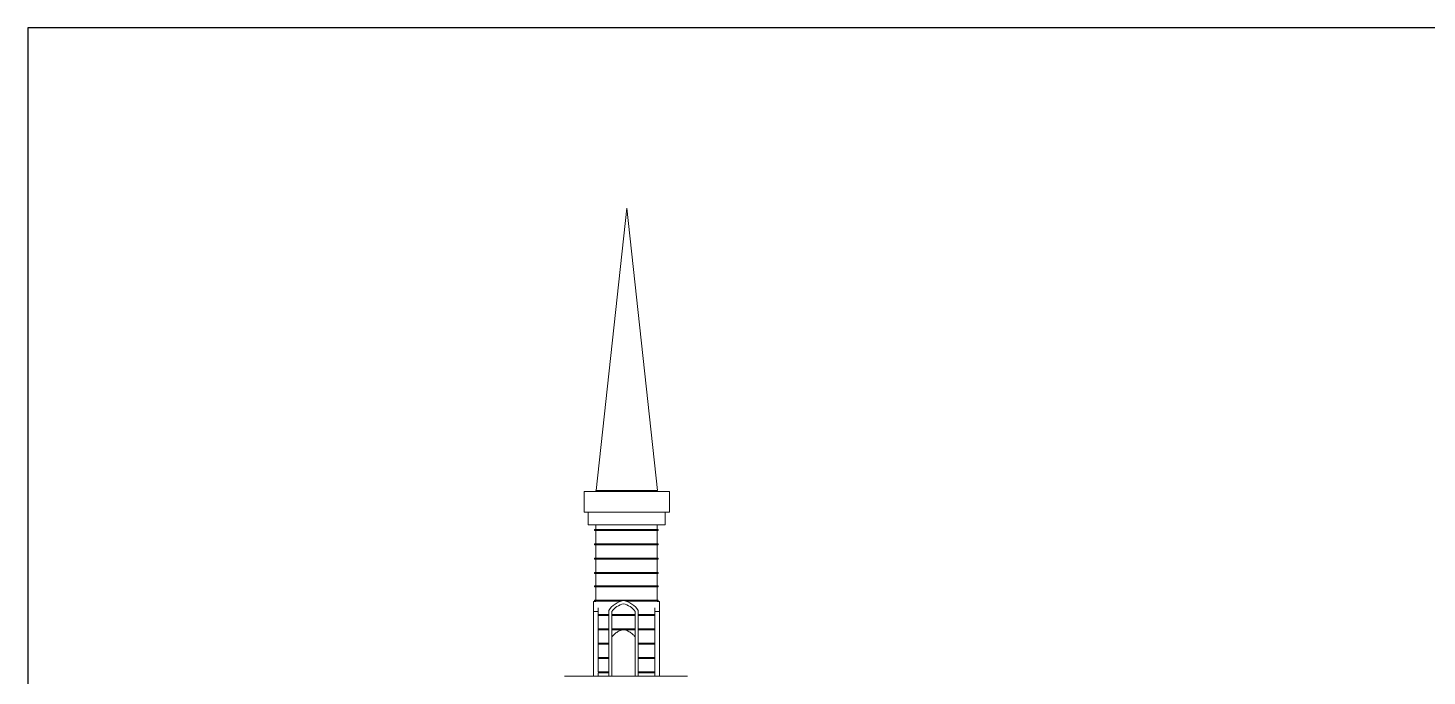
# Model space of a CAD drawing. Header units: inches. Extents: x -6210 to 141093, y -2740 to 21225.
# Drawn here: x 93138 to 94504, y 3985 to 4618 of the extents above; entities that cross this region are included whole.
import ezdxf

# ---------------------------------------------------------------- set-up
doc = ezdxf.new("R2010")
doc.units = ezdxf.units.IN
doc.header["$LTSCALE"] = 100
doc.header["$MEASUREMENT"] = 0
doc.layers.add('car area', color=53, linetype='Continuous')

msp = doc.modelspace()

# ---------------------------------------------------------------- linework, layer by layer
msp.add_lwpolyline([(93137.58696, 3021.14459), (95267.05657, 3021.14459), (95267.05657, 4618.24679), (93137.58696, 4618.24679)], close=True)
at = {"layer": 'car area', "linetype": 'Continuous', "lineweight": 0, "extrusion": (0, 1, 0)}
for p, q in [((93722.34255, 4442.33662), (93692.34255, 4166.33662)), ((93722.34255, 4442.33662), (93752.34255, 4166.33662)), ((93764.13411, 4165.59686), (93680.55099, 4165.59686)), ((93680.55099, 4145.23855), (93680.55099, 4165.59686)), ((93736.90563, 4166.33662), (93691.98603, 4166.33662)), ((93691.98603, 4165.59686), (93691.98603, 4166.33662)), ((93752.34255, 4166.33662), (93736.90563, 4166.33662)), ((93751.98603, 4165.59686), (93751.98603, 4166.33662)), ((93764.13411, 4145.23855), (93764.13411, 4165.59686)), ((93680.55099, 4145.23855), (93764.13411, 4145.23855)), ((93684.63411, 4132.97082), (93684.63411, 4145.23855)), ((93759.63411, 4132.97082), (93759.63411, 4145.23855)), ((93684.63411, 4132.97082), (93759.63411, 4132.97082)), ((93752.94029, 4128.33662), (93690.94029, 4128.33662)), ((93690.94029, 4127.33662), (93690.94029, 4128.33662)), ((93690.94029, 4127.33662), (93752.94029, 4127.33662)), ((93691.98603, 4128.33662), (93691.98603, 4132.97082)), ((93691.98603, 4114.33662), (93691.98603, 4127.33662)), ((93751.98603, 4128.33662), (93751.98603, 4132.97082)), ((93751.98603, 4114.33662), (93751.98603, 4127.33662)), ((93752.94029, 4127.33662), (93752.94029, 4128.33662)), ((93752.92465, 4114.33662), (93690.92465, 4114.33662)), ((93690.92465, 4113.33662), (93690.92465, 4114.33662)), ((93690.92465, 4113.33662), (93752.92465, 4113.33662)), ((93691.98603, 4100.33662), (93691.98603, 4113.33662)), ((93751.98603, 4100.33662), (93751.98603, 4113.33662)), ((93752.92465, 4113.33662), (93752.92465, 4114.33662)), ((93752.90902, 4100.33662), (93690.90902, 4100.33662)), ((93690.90902, 4099.33662), (93690.90902, 4100.33662)), ((93690.90902, 4099.33662), (93752.90902, 4099.33662)), ((93691.98603, 4086.33662), (93691.98603, 4099.33662)), ((93751.98603, 4086.33662), (93751.98603, 4099.33662)), ((93752.90902, 4099.33662), (93752.90902, 4100.33662)), ((93752.89338, 4086.33662), (93690.89338, 4086.33662)), ((93690.89338, 4085.33662), (93690.89338, 4086.33662)), ((93690.89338, 4085.33662), (93752.89338, 4085.33662)), ((93691.98603, 4073.33662), (93691.98603, 4085.33662)), ((93751.98603, 4073.33662), (93751.98603, 4085.33662)), ((93752.89338, 4085.33662), (93752.89338, 4086.33662)), ((93752.87775, 4073.33662), (93690.87775, 4073.33662)), ((93690.87775, 4072.33662), (93690.87775, 4073.33662)), ((93690.87775, 4072.33662), (93752.87775, 4072.33662)), ((93691.98603, 4059.33662), (93691.98603, 4072.33662)), ((93751.98603, 4059.33662), (93751.98603, 4072.33662)), ((93752.87775, 4072.33662), (93752.87775, 4073.33662)), ((93689.76736, 4057.92594), (93689.76736, 4048.27185)), ((93691.98603, 4057.92594), (93689.76736, 4057.92594)), ((93752.86211, 4059.33662), (93690.86211, 4059.33662)), ((93690.86211, 4058.33662), (93690.86211, 4059.33662)), ((93690.86211, 4058.33662), (93716.72207, 4058.33662)), ((93691.98603, 4057.92594), (93691.98603, 4058.33662)), ((93721.45329, 4058.33662), (93752.86211, 4058.33662)), ((93751.98603, 4057.92594), (93751.98603, 4058.33662)), ((93751.98603, 4057.92594), (93754.20469, 4057.92594)), ((93752.86211, 4058.33662), (93752.86211, 4059.33662)), ((93754.20469, 4057.92594), (93754.20469, 4048.27185)), ((93694.26736, 4048.27185), (93689.76736, 4048.27185)), ((93689.76736, 4048.27185), (93689.76736, 3985.28939)), ((93694.26736, 4048.27185), (93694.26736, 4051.81749)), ((93694.26736, 3989.33662), (93694.26736, 4048.27185)), ((93704.61268, 4045.33662), (93694.26736, 4045.33662)), ((93694.26736, 4044.33662), (93704.61268, 4044.33662)), ((93704.61268, 3985.28939), (93704.61268, 4049.31423)), ((93707.61268, 4048.34576), (93707.61268, 3985.28939)), ((93730.56268, 4045.33662), (93707.61268, 4045.33662)), ((93707.61268, 4044.33662), (93730.56268, 4044.33662)), ((93730.56268, 3985.28939), (93730.56268, 4048.34576)), ((93733.56268, 4049.31423), (93733.56268, 3985.28939)), ((93749.70469, 4045.33662), (93733.56268, 4045.33662)), ((93733.56268, 4044.33662), (93749.70469, 4044.33662)), ((93749.70469, 4048.27185), (93749.70469, 4051.81749)), ((93749.70469, 3985.28939), (93749.70469, 4048.27185)), ((93749.70469, 4048.27185), (93754.20469, 4048.27185)), ((93754.20469, 4048.27185), (93754.20469, 3985.28939)), ((93704.61268, 4031.33662), (93694.26736, 4031.33662)), ((93694.26736, 4030.33662), (93704.61268, 4030.33662)), ((93730.56268, 4031.33662), (93707.61268, 4031.33662)), ((93707.61268, 4030.33662), (93730.56268, 4030.33662)), ((93749.70469, 4031.33662), (93733.56268, 4031.33662)), ((93733.56268, 4030.33662), (93749.70469, 4030.33662)), ((93704.61268, 4017.33662), (93694.26736, 4017.33662)), ((93730.56268, 4017.33662), (93730.40545, 4017.33662)), ((93730.4057, 4016.33662), (93730.40545, 4017.33662)), ((93749.70469, 4017.33662), (93733.56268, 4017.33662)), ((93694.26736, 4016.33662), (93704.61268, 4016.33662)), ((93704.61268, 4003.33662), (93694.26736, 4003.33662)), ((93730.4057, 4016.33662), (93730.56268, 4016.33662)), ((93730.56268, 4003.33662), (93730.40889, 4003.33662)), ((93730.40914, 4002.33662), (93730.40889, 4003.33662)), ((93733.56268, 4016.33662), (93749.70469, 4016.33662)), ((93749.70469, 4003.33662), (93733.56268, 4003.33662)), ((93704.61268, 3989.33662), (93694.26727, 3989.33662)), ((93694.26736, 4002.33662), (93704.61268, 4002.33662)), ((93730.40914, 4002.33662), (93730.56268, 4002.33662)), ((93730.56268, 3989.33662), (93730.41233, 3989.33662)), ((93730.41258, 3988.33662), (93730.41233, 3989.33662)), ((93733.56268, 4002.33662), (93749.70469, 4002.33662)), ((93749.70469, 3989.33662), (93733.56268, 3989.33662)), ((93692.6743, 3985.28939), (93661.64486, 3985.28939)), ((93750.61542, 3985.28939), (93692.6743, 3985.28939)), ((93694.26727, 3988.33662), (93704.61268, 3988.33662)), ((93694.26736, 3985.28939), (93694.26736, 3988.33662)), ((93730.41258, 3988.33662), (93730.56268, 3988.33662)), ((93733.56268, 3988.33662), (93749.70469, 3988.33662)), ((93781.64486, 3985.28939), (93750.61542, 3985.28939))]:
    msp.add_line(p, q, dxfattribs=at)
at = {"layer": 'car area', "linetype": 'Continuous', "lineweight": 0}
for centre, radius, start, end in [((93723.95691, 4035.98889), 23.48965, 101.96372181, 145.43884482), ((93714.21846, 4035.98889), 23.48965, 34.56115518, 78.03627819), ((93723.95691, 4035.98889), 20.48965, 103.74747558, 142.9093109), ((93714.21846, 4035.98889), 20.48965, 37.0906891, 76.25252442)]:
    msp.add_arc(centre, radius, start, end, dxfattribs=at)
for points, knots in [([(93707.61268, 4023.31822), (93708.20924, 4024.10727), (93708.85481, 4024.84153), (93710.41716, 4026.39048), (93711.421, 4027.2227), (93713.6192, 4028.70148), (93714.81369, 4029.34813), (93716.46985, 4030.03908), (93716.87835, 4030.19439), (93717.29173, 4030.3366)], [13.0860060886, 13.0860060886, 13.0860060886, 13.0860060886, 16.0891507638, 16.0891507638, 20.0240736715, 20.0240736715, 23.9589965791, 23.9589965791, 25.2208647184, 25.2208647184, 25.2208647184, 25.2208647184]), ([(93720.88364, 4030.3366), (93721.23137, 4030.21697), (93721.57643, 4030.08782), (93722.54445, 4029.6953), (93723.15955, 4029.40963), (93724.35515, 4028.78071), (93724.93563, 4028.43747), (93726.05199, 4027.70173), (93726.58792, 4027.30918), (93727.60713, 4026.48548), (93728.09039, 4026.05434), (93729.25867, 4024.91185), (93729.93824, 4024.14416), (93730.56268, 4023.31822)], [43.8821362737, 43.8821362737, 43.8821362737, 43.8821362737, 44.9328097101, 44.9328097101, 46.8615102096, 46.8615102096, 48.7902107091, 48.7902107091, 50.7189112085, 50.7189112085, 52.647611708, 52.647611708, 55.6835497083, 55.6835497083, 55.6835497083, 55.6835497083])]:
    msp.add_open_spline(points, degree=3, knots=knots, dxfattribs=at)

doc.saveas('drawing.dxf')
